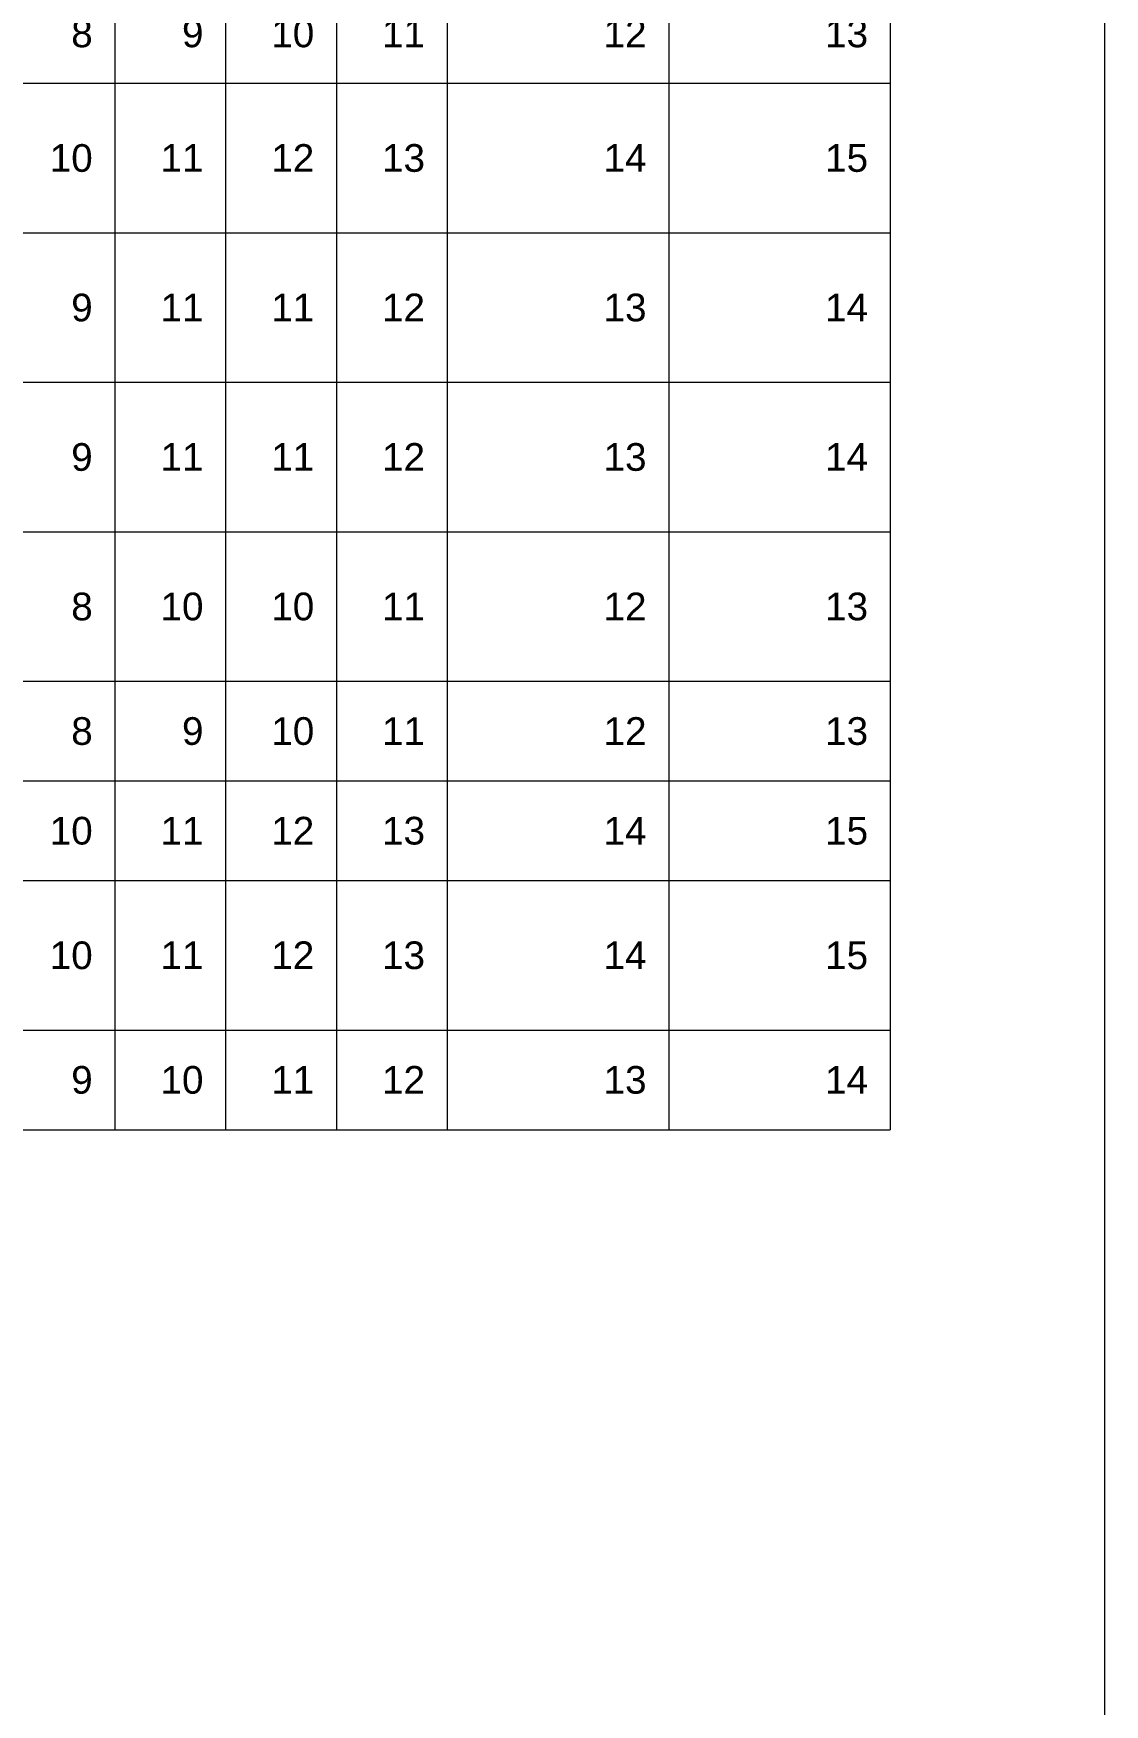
# Model space of a CAD drawing. Header units: millimetres. Extents: x -247377 to 927516, y -864259 to 155594.
# Drawn here: x -151186 to -146351, y 132202 to 139748 of the extents above; entities that cross this region are included whole.
import ezdxf
from ezdxf.enums import TextEntityAlignment as Align

# ---------------------------------------------------------------- set-up
doc = ezdxf.new("R2010")
doc.units = ezdxf.units.MM
doc.header["$MEASUREMENT"] = 0
for name, color, linetype, lineweight in [('kata_net khung', 3, 'Continuous', 20), ('kata_text', 7, 'Continuous', 30), ('NDC_FRAME', 7, 'Continuous', 20), ('NDC_S_DIM', 1, 'Continuous', 15), ('NDC_S_VN TEXT', 7, 'Continuous', 20)]:
    doc.layers.add(name, color=color, linetype=linetype, lineweight=lineweight)
doc.styles.add('ARIAL', font='arial.ttf', dxfattribs={"width": 0.8})
doc.styles.add('kata_text', font='arial.ttf', dxfattribs={"width": 0.8})

# ---------------------------------------------------------------- blocks, each defined once
blk = doc.blocks.new('dang60')
at = {"layer": 'kata_net khung'}
for p, q in [((10405, 0), (10405, -900)), ((11405, 0), (11405, -900)), ((12405, 0), (12405, -900)), ((13405, 0), (13405, -900)), ((15405, 0), (15405, -900)), ((17405, 0), (17405, -900)), ((1405, -900), (17405, -900))]:
    blk.add_line(p, q, dxfattribs=at)
at = {"layer": 'kata_text', "style": 'kata_text'}
blk.add_attdef('003', text='', height=200, rotation=90, dxfattribs=at).set_placement((3205, -450), align=Align.BOTTOM_CENTER)
for tag, p in [('002', (3355, -225)), ('006', (6319, -225))]:
    blk.add_attdef(tag, text='', height=200, dxfattribs=at).set_placement(p, align=Align.TOP_LEFT)
blk.add_attdef('005', text='', height=200, rotation=90, dxfattribs=at).set_placement((5768, -450), align=Align.TOP_CENTER)
for tag, p in [('001', (2205, -450)), ('007', (8205, -450)), ('008', (10205, -450)), ('009', (11205, -450)), ('010', (12205, -450)), ('011', (13205, -450)), ('012', (15205, -450)), ('013', (17205, -450))]:
    blk.add_attdef(tag, text='', height=250, dxfattribs=at).set_placement(p, align=Align.MIDDLE_RIGHT)
blk.add_attdef('004', text='', height=200, dxfattribs=at).set_placement((4899, -750), align=Align.BOTTOM_CENTER)
blk = doc.blocks.new('dang61')
at = {"layer": 'kata_net khung'}
for p, q in [((10405.3, 0), (10405.3, -1350)), ((11405.3, 0), (11405.3, -1350)), ((12405.3, 0), (12405.3, -1350)), ((13405.3, 0), (13405.3, -1350)), ((15405.3, 0), (15405.3, -1350)), ((17405.3, 0), (17405.3, -1350)), ((1405.3, -1350), (17405.3, -1350))]:
    blk.add_line(p, q, dxfattribs=at)
at = {"layer": 'kata_text', "style": 'kata_text'}
for tag, p in [('003', (3780.3, -226.8)), ('004', (4530.3, -226.8)), ('005', (5280.3, -226.8)), ('006', (6030.3, -226.8))]:
    blk.add_attdef(tag, text='', height=200, dxfattribs=at).set_placement(p, align=Align.MIDDLE_CENTER)
for tag, p in [('001', (2205.3, -675)), ('009', (8205.3, -675)), ('010', (10205.3, -675)), ('011', (11205.3, -675)), ('012', (12205.3, -675)), ('013', (13205.3, -674.7)), ('014', (15205.3, -675)), ('015', (17205.3, -675))]:
    blk.add_attdef(tag, text='', height=250, dxfattribs=at).set_placement(p, align=Align.MIDDLE_RIGHT)
for tag, p in [('002', (3196.3, -882.7)), ('007', (6616.3, -882.7))]:
    blk.add_attdef(tag, text='', height=200, rotation=90, dxfattribs=at).set_placement(p, align=Align.MIDDLE_CENTER)
blk.add_attdef('008', text='', height=150, rotation=90, dxfattribs=at).set_placement((4322.1, -794.3), align=Align.MIDDLE_RIGHT)
blk = doc.blocks.new('dang62')
at = {"layer": 'kata_net khung'}
for p, q in [((10405.3, 0), (10405.3, -1350)), ((11405.3, 0), (11405.3, -1350)), ((12405.3, 0), (12405.3, -1350)), ((13405.3, 0), (13405.3, -1350)), ((15405.3, 0), (15405.3, -1350)), ((17405.3, 0), (17405.3, -1350)), ((1405.3, -1350), (17405.3, -1350))]:
    blk.add_line(p, q, dxfattribs=at)
at = {"layer": 'kata_text', "style": 'kata_text'}
for tag, p in [('003', (3780.3, -226.8)), ('004', (4530.3, -226.8)), ('005', (5280.3, -226.8)), ('006', (6030.3, -226.8))]:
    blk.add_attdef(tag, text='', height=200, dxfattribs=at).set_placement(p, align=Align.MIDDLE_CENTER)
for tag, p in [('001', (2205.3, -675)), ('008', (8205.3, -675)), ('009', (10205.3, -675)), ('010', (11205.3, -675)), ('011', (12205.3, -675)), ('012', (13205.3, -674.7)), ('013', (15205.3, -675)), ('014', (17205.3, -675))]:
    blk.add_attdef(tag, text='', height=250, dxfattribs=at).set_placement(p, align=Align.MIDDLE_RIGHT)
blk.add_attdef('002', text='', height=200, rotation=90, dxfattribs=at).set_placement((3196.3, -882.7), align=Align.MIDDLE_CENTER)
blk.add_attdef('007', text='', height=150, rotation=90, dxfattribs=at).set_placement((4322.1, -794.3), align=Align.MIDDLE_RIGHT)
blk = doc.blocks.new('dang62a')
at = {"layer": 'kata_net khung'}
for p, q in [((10405.3, 0), (10405.3, -1350)), ((11405.3, 0), (11405.3, -1350)), ((12405.3, 0), (12405.3, -1350)), ((13405.3, 0), (13405.3, -1350)), ((15405.3, 0), (15405.3, -1350)), ((17405.3, 0), (17405.3, -1350)), ((1405.3, -1350), (17405.3, -1350))]:
    blk.add_line(p, q, dxfattribs=at)
at = {"layer": 'kata_text', "style": 'kata_text'}
for tag, p in [('003', (3780.3, -226.8)), ('004', (4530.3, -226.8)), ('005', (5280.3, -226.8)), ('006', (6030.3, -226.8))]:
    blk.add_attdef(tag, text='', height=200, dxfattribs=at).set_placement(p, align=Align.MIDDLE_CENTER)
for tag, p in [('001', (2205.3, -675)), ('008', (8205.3, -675)), ('009', (10205.3, -675)), ('010', (11205.3, -675)), ('011', (12205.3, -675)), ('012', (13205.3, -674.7)), ('013', (15205.3, -675)), ('014', (17205.3, -675))]:
    blk.add_attdef(tag, text='', height=250, dxfattribs=at).set_placement(p, align=Align.MIDDLE_RIGHT)
blk.add_attdef('002', text='', height=200, rotation=90, dxfattribs=at).set_placement((3196.3, -882.7), align=Align.MIDDLE_CENTER)
blk.add_attdef('007', text='', height=150, rotation=90, dxfattribs=at).set_placement((4322.1, -794.3), align=Align.MIDDLE_RIGHT)
blk = doc.blocks.new('dang63')
at = {"layer": 'kata_net khung'}
for p, q in [((10405.3, 0), (10405.3, -1350)), ((11405.3, 0), (11405.3, -1350)), ((12405.3, 0), (12405.3, -1350)), ((13405.3, 0), (13405.3, -1350)), ((15405.3, 0), (15405.3, -1350)), ((17405.3, 0), (17405.3, -1350)), ((1405.3, -1350), (17405.3, -1350))]:
    blk.add_line(p, q, dxfattribs=at)
at = {"layer": 'kata_text', "style": 'kata_text'}
for tag, p in [('002', (3780.3, -226.8)), ('003', (4530.3, -226.8)), ('004', (5280.3, -226.8)), ('005', (6030.3, -226.8))]:
    blk.add_attdef(tag, text='', height=200, dxfattribs=at).set_placement(p, align=Align.MIDDLE_CENTER)
for tag, p in [('001', (2205.3, -675)), ('007', (8205.3, -675)), ('008', (10205.3, -675)), ('009', (11205.3, -675)), ('010', (12205.3, -675)), ('011', (13205.3, -674.7)), ('012', (15205.3, -675)), ('013', (17205.3, -675))]:
    blk.add_attdef(tag, text='', height=250, dxfattribs=at).set_placement(p, align=Align.MIDDLE_RIGHT)
blk.add_attdef('006', text='', height=150, rotation=90, dxfattribs=at).set_placement((4322.1, -794.3), align=Align.MIDDLE_RIGHT)
blk = doc.blocks.new('dang64')
at = {"layer": 'kata_net khung'}
for p, q in [((10405, 0), (10405, -900)), ((11405, 0), (11405, -900)), ((12405, 0), (12405, -900)), ((13405, 0), (13405, -900)), ((15405, 0), (15405, -900)), ((17405, 0), (17405, -900)), ((1405, -900), (17405, -900))]:
    blk.add_line(p, q, dxfattribs=at)
at = {"layer": 'kata_text', "style": 'kata_text'}
for tag, p in [('003', (2981, -434)), ('005', (6728, -434)), ('002', (3536, -606))]:
    blk.add_attdef(tag, text='', height=200, rotation=90, dxfattribs=at).set_placement(p, align=Align.MIDDLE_CENTER)
for tag, p in [('004', (4938, -305)), ('006', (5977, -606))]:
    blk.add_attdef(tag, text='', height=200, dxfattribs=at).set_placement(p, align=Align.MIDDLE_CENTER)
for tag, p in [('001', (2205, -450)), ('007', (8205, -450)), ('008', (10205, -450)), ('009', (11205, -450)), ('010', (12205, -450)), ('011', (13205, -450)), ('012', (15205, -450)), ('013', (17205, -450))]:
    blk.add_attdef(tag, text='', height=250, dxfattribs=at).set_placement(p, align=Align.MIDDLE_RIGHT)
blk = doc.blocks.new('dang65')
at = {"layer": 'kata_net khung'}
for p, q in [((10405.3, 0), (10405.3, -900)), ((11405.3, 0), (11405.3, -900)), ((12405.3, 0), (12405.3, -900)), ((13405.3, 0), (13405.3, -900)), ((15405.3, 0), (15405.3, -900)), ((17405.3, 0), (17405.3, -900)), ((1405.3, -900), (17405.3, -900))]:
    blk.add_line(p, q, dxfattribs=at)
at = {"layer": 'kata_text', "style": 'kata_text'}
for tag, height, p in [('008', 150, (4327.4, -115.5)), ('003', 200, (4031.1, -356.1)), ('001', 250, (2205.3, -450)), ('009', 250, (8205.3, -450)), ('010', 250, (10205.3, -450)), ('011', 250, (11205.3, -450)), ('012', 250, (12205.3, -450)), ('013', 250, (13205.3, -449.7)), ('014', 250, (15205.3, -450)), ('015', 250, (17205.3, -450))]:
    blk.add_attdef(tag, text='', height=height, dxfattribs=at).set_placement(p, align=Align.MIDDLE_RIGHT)
for tag, rotation, p in [('002', 90, (3196.3, -231.6)), ('004', 322, (4502.8, -779.1))]:
    blk.add_attdef(tag, text='', height=200, rotation=rotation, dxfattribs=at).set_placement(p, align=Align.MIDDLE_RIGHT)
blk.add_attdef('005', text='', height=200, dxfattribs=at).set_placement((5059.8, -550), align=Align.MIDDLE_CENTER)
blk.add_attdef('006', text='', height=200, rotation=16, dxfattribs=at).set_placement((5835.5, -661.5), align=Align.BOTTOM_CENTER)
blk.add_attdef('007', text='', height=200, dxfattribs=at).set_placement((6238.1, -436.1), align=Align.MIDDLE_LEFT)
blk = doc.blocks.new('dang65a')
at = {"layer": 'kata_net khung'}
for p, q in [((10405.3, 0), (10405.3, -1350)), ((11405.3, 0), (11405.3, -1350)), ((12405.3, 0), (12405.3, -1350)), ((13405.3, 0), (13405.3, -1350)), ((15405.3, 0), (15405.3, -1350)), ((17405.3, 0), (17405.3, -1350)), ((1405.3, -1350), (17405.3, -1350))]:
    blk.add_line(p, q, dxfattribs=at)
at = {"layer": 'kata_text', "style": 'kata_text'}
blk.add_attdef('006', text='', height=200, rotation=26, dxfattribs=at).set_placement((5825.3, -311.6), align=Align.BOTTOM_CENTER)
blk.add_attdef('007', text='', height=200, dxfattribs=at).set_placement((6204.3, -379.3), align=Align.MIDDLE_LEFT)
blk.add_attdef('004', text='', height=200, rotation=38, dxfattribs=at).set_placement((4440.6, -387), align=Align.MIDDLE_RIGHT)
blk.add_attdef('005', text='', height=200, dxfattribs=at).set_placement((5105.3, -544.4), align=Align.MIDDLE_CENTER)
for tag, height, p in [('001', 250, (2205.3, -675)), ('009', 250, (8205.3, -675)), ('010', 250, (10205.3, -675)), ('011', 250, (11205.3, -675)), ('012', 250, (12205.3, -675)), ('013', 250, (13205.3, -674.7)), ('014', 250, (15205.3, -675)), ('015', 250, (17205.3, -675)), ('008', 150, (4615.1, -815.5)), ('003', 200, (4031.1, -1056.1))]:
    blk.add_attdef(tag, text='', height=height, dxfattribs=at).set_placement(p, align=Align.MIDDLE_RIGHT)
blk.add_attdef('002', text='', height=200, rotation=90, dxfattribs=at).set_placement((3196.3, -1051.1), align=Align.MIDDLE_CENTER)
blk = doc.blocks.new('dang66')
at = {"layer": 'kata_net khung'}
for p, q in [((10405, 0), (10405, -900)), ((11405, 0), (11405, -900)), ((12405, 0), (12405, -900)), ((13405, 0), (13405, -900)), ((15405, 0), (15405, -900)), ((17405, 0), (17405, -900)), ((1405, -900), (17405, -900))]:
    blk.add_line(p, q, dxfattribs=at)
at = {"layer": 'kata_text', "style": 'kata_text'}
for tag, p in [('003', (3205, -450)), ('007', (5843, -450))]:
    blk.add_attdef(tag, text='', height=200, rotation=90, dxfattribs=at).set_placement(p, align=Align.BOTTOM_CENTER)
blk.add_attdef('002', text='', height=200, dxfattribs=at).set_placement((3355, -225), align=Align.TOP_LEFT)
blk.add_attdef('006', text='', height=200, dxfattribs=at).set_placement((6443, -225), align=Align.TOP_RIGHT)
blk.add_attdef('005', text='', height=200, rotation=90, dxfattribs=at).set_placement((6668, -450), align=Align.TOP_CENTER)
for tag, p in [('001', (2205, -450)), ('008', (8205, -450)), ('009', (10205, -450)), ('010', (11205, -450)), ('011', (12205, -450)), ('012', (13205, -450)), ('013', (15205, -450)), ('014', (17205, -450))]:
    blk.add_attdef(tag, text='', height=250, dxfattribs=at).set_placement(p, align=Align.MIDDLE_RIGHT)
blk.add_attdef('004', text='', height=200, dxfattribs=at).set_placement((4899, -750), align=Align.BOTTOM_CENTER)

msp = doc.modelspace()

# ---------------------------------------------------------------- linework, layer by layer
at = {"layer": 'NDC_FRAME'}
msp.add_line((-146351.3, 154656.6), (-146351.3, 124656.6), dxfattribs=at)

# ---------------------------------------------------------------- block references
at = {"layer": 'NDC_S_DIM'}
ref = msp.add_blockref('dang60', (-156021.2, 139973.2), dxfattribs=dict(at, xscale=0.5, yscale=0.5, zscale=0.5))
ref.add_attrib('008', '8', dxfattribs={"layer": 'NDC_S_VN TEXT', "height": 125, "style": 'ARIAL'}).set_placement((-150918.6, 139748.2), align=Align.MIDDLE_RIGHT)
ref.add_attrib('009', '9', dxfattribs={"layer": 'NDC_S_VN TEXT', "height": 125, "style": 'ARIAL'}).set_placement((-150418.6, 139748.2), align=Align.MIDDLE_RIGHT)
ref.add_attrib('010', '10', dxfattribs={"layer": 'NDC_S_VN TEXT', "height": 125, "style": 'ARIAL'}).set_placement((-149918.6, 139748.2), align=Align.MIDDLE_RIGHT)
ref.add_attrib('011', '11', dxfattribs={"layer": 'NDC_S_VN TEXT', "height": 125, "style": 'ARIAL'}).set_placement((-149418.6, 139748.3), align=Align.MIDDLE_RIGHT)
ref.add_attrib('012', '12', dxfattribs={"layer": 'NDC_S_VN TEXT', "height": 125, "style": 'ARIAL'}).set_placement((-148418.6, 139748.2), align=Align.MIDDLE_RIGHT)
ref.add_attrib('013', '13', dxfattribs={"layer": 'NDC_S_VN TEXT', "height": 125, "style": 'ARIAL'}).set_placement((-147418.6, 139748.2), align=Align.MIDDLE_RIGHT)
ref = msp.add_blockref('dang61', (-156021.2, 139523.2), dxfattribs=dict(at, xscale=0.5, yscale=0.5, zscale=0.5))
ref.add_attrib('010', '10', dxfattribs={"layer": 'NDC_S_VN TEXT', "height": 125, "style": 'ARIAL'}).set_placement((-150918.6, 139185.7), align=Align.MIDDLE_RIGHT)
ref.add_attrib('011', '11', dxfattribs={"layer": 'NDC_S_VN TEXT', "height": 125, "style": 'ARIAL'}).set_placement((-150418.6, 139185.7), align=Align.MIDDLE_RIGHT)
ref.add_attrib('012', '12', dxfattribs={"layer": 'NDC_S_VN TEXT', "height": 125, "style": 'ARIAL'}).set_placement((-149918.6, 139185.7), align=Align.MIDDLE_RIGHT)
ref.add_attrib('013', '13', dxfattribs={"layer": 'NDC_S_VN TEXT', "height": 125, "style": 'ARIAL'}).set_placement((-149418.6, 139185.8), align=Align.MIDDLE_RIGHT)
ref.add_attrib('014', '14', dxfattribs={"layer": 'NDC_S_VN TEXT', "height": 125, "style": 'ARIAL'}).set_placement((-148418.6, 139185.7), align=Align.MIDDLE_RIGHT)
ref.add_attrib('015', '15', dxfattribs={"layer": 'NDC_S_VN TEXT', "height": 125, "style": 'ARIAL'}).set_placement((-147418.6, 139185.7), align=Align.MIDDLE_RIGHT)
ref = msp.add_blockref('dang62', (-156021.2, 138848.2), dxfattribs=dict(at, xscale=0.5, yscale=0.5, zscale=0.5))
ref.add_attrib('009', '9', dxfattribs={"layer": 'NDC_S_VN TEXT', "height": 125, "style": 'ARIAL'}).set_placement((-150918.6, 138510.7), align=Align.MIDDLE_RIGHT)
ref.add_attrib('010', '11', dxfattribs={"layer": 'NDC_S_VN TEXT', "height": 125, "style": 'ARIAL'}).set_placement((-150418.6, 138510.7), align=Align.MIDDLE_RIGHT)
ref.add_attrib('011', '11', dxfattribs={"layer": 'NDC_S_VN TEXT', "height": 125, "style": 'ARIAL'}).set_placement((-149918.6, 138510.7), align=Align.MIDDLE_RIGHT)
ref.add_attrib('012', '12', dxfattribs={"layer": 'NDC_S_VN TEXT', "height": 125, "style": 'ARIAL'}).set_placement((-149418.6, 138510.8), align=Align.MIDDLE_RIGHT)
ref.add_attrib('013', '13', dxfattribs={"layer": 'NDC_S_VN TEXT', "height": 125, "style": 'ARIAL'}).set_placement((-148418.6, 138510.7), align=Align.MIDDLE_RIGHT)
ref.add_attrib('014', '14', dxfattribs={"layer": 'NDC_S_VN TEXT', "height": 125, "style": 'ARIAL'}).set_placement((-147418.6, 138510.7), align=Align.MIDDLE_RIGHT)
ref = msp.add_blockref('dang62a', (-156021.2, 138173.2), dxfattribs=dict(at, xscale=0.5, yscale=0.5, zscale=0.5))
ref.add_attrib('009', '9', dxfattribs={"layer": 'NDC_S_VN TEXT', "height": 125, "style": 'ARIAL'}).set_placement((-150918.6, 137835.7), align=Align.MIDDLE_RIGHT)
ref.add_attrib('010', '11', dxfattribs={"layer": 'NDC_S_VN TEXT', "height": 125, "style": 'ARIAL'}).set_placement((-150418.6, 137835.7), align=Align.MIDDLE_RIGHT)
ref.add_attrib('011', '11', dxfattribs={"layer": 'NDC_S_VN TEXT', "height": 125, "style": 'ARIAL'}).set_placement((-149918.6, 137835.7), align=Align.MIDDLE_RIGHT)
ref.add_attrib('012', '12', dxfattribs={"layer": 'NDC_S_VN TEXT', "height": 125, "style": 'ARIAL'}).set_placement((-149418.6, 137835.8), align=Align.MIDDLE_RIGHT)
ref.add_attrib('013', '13', dxfattribs={"layer": 'NDC_S_VN TEXT', "height": 125, "style": 'ARIAL'}).set_placement((-148418.6, 137835.7), align=Align.MIDDLE_RIGHT)
ref.add_attrib('014', '14', dxfattribs={"layer": 'NDC_S_VN TEXT', "height": 125, "style": 'ARIAL'}).set_placement((-147418.6, 137835.7), align=Align.MIDDLE_RIGHT)
ref = msp.add_blockref('dang63', (-156021.2, 137498.2), dxfattribs=dict(at, xscale=0.5, yscale=0.5, zscale=0.5))
ref.add_attrib('008', '8', dxfattribs={"layer": 'NDC_S_VN TEXT', "height": 125, "style": 'ARIAL'}).set_placement((-150918.6, 137160.7), align=Align.MIDDLE_RIGHT)
ref.add_attrib('009', '10', dxfattribs={"layer": 'NDC_S_VN TEXT', "height": 125, "style": 'ARIAL'}).set_placement((-150418.6, 137160.7), align=Align.MIDDLE_RIGHT)
ref.add_attrib('010', '10', dxfattribs={"layer": 'NDC_S_VN TEXT', "height": 125, "style": 'ARIAL'}).set_placement((-149918.6, 137160.7), align=Align.MIDDLE_RIGHT)
ref.add_attrib('011', '11', dxfattribs={"layer": 'NDC_S_VN TEXT', "height": 125, "style": 'ARIAL'}).set_placement((-149418.6, 137160.8), align=Align.MIDDLE_RIGHT)
ref.add_attrib('012', '12', dxfattribs={"layer": 'NDC_S_VN TEXT', "height": 125, "style": 'ARIAL'}).set_placement((-148418.6, 137160.7), align=Align.MIDDLE_RIGHT)
ref.add_attrib('013', '13', dxfattribs={"layer": 'NDC_S_VN TEXT', "height": 125, "style": 'ARIAL'}).set_placement((-147418.6, 137160.7), align=Align.MIDDLE_RIGHT)
at = {"layer": 'NDC_S_VN TEXT'}
ref = msp.add_blockref('dang65a', (-156021.2, 135923.2), dxfattribs=dict(at, xscale=0.5, yscale=0.5, zscale=0.5))
ref.add_attrib('010', '10', dxfattribs={"height": 125, "style": 'ARIAL'}).set_placement((-150918.6, 135585.7), align=Align.MIDDLE_RIGHT)
ref.add_attrib('011', '11', dxfattribs={"height": 125, "style": 'ARIAL'}).set_placement((-150418.6, 135585.7), align=Align.MIDDLE_RIGHT)
ref.add_attrib('012', '12', dxfattribs={"height": 125, "style": 'ARIAL'}).set_placement((-149918.6, 135585.7), align=Align.MIDDLE_RIGHT)
ref.add_attrib('013', '13', dxfattribs={"height": 125, "style": 'ARIAL'}).set_placement((-149418.6, 135585.8), align=Align.MIDDLE_RIGHT)
ref.add_attrib('014', '14', dxfattribs={"height": 125, "style": 'ARIAL'}).set_placement((-148418.6, 135585.7), align=Align.MIDDLE_RIGHT)
ref.add_attrib('015', '15', dxfattribs={"height": 125, "style": 'ARIAL'}).set_placement((-147418.6, 135585.7), align=Align.MIDDLE_RIGHT)
ref = msp.add_blockref('dang64', (-156021.2, 136823.2), dxfattribs=dict(at, xscale=0.5, yscale=0.5, zscale=0.5))
ref.add_attrib('008', '8', dxfattribs={"height": 125, "style": 'ARIAL'}).set_placement((-150918.6, 136598.2), align=Align.MIDDLE_RIGHT)
ref.add_attrib('009', '9', dxfattribs={"height": 125, "style": 'ARIAL'}).set_placement((-150418.6, 136598.2), align=Align.MIDDLE_RIGHT)
ref.add_attrib('010', '10', dxfattribs={"height": 125, "style": 'ARIAL'}).set_placement((-149918.6, 136598.2), align=Align.MIDDLE_RIGHT)
ref.add_attrib('011', '11', dxfattribs={"height": 125, "style": 'ARIAL'}).set_placement((-149418.6, 136598.3), align=Align.MIDDLE_RIGHT)
ref.add_attrib('012', '12', dxfattribs={"height": 125, "style": 'ARIAL'}).set_placement((-148418.6, 136598.2), align=Align.MIDDLE_RIGHT)
ref.add_attrib('013', '13', dxfattribs={"height": 125, "style": 'ARIAL'}).set_placement((-147418.6, 136598.2), align=Align.MIDDLE_RIGHT)
ref = msp.add_blockref('dang65', (-156021.2, 136373.2), dxfattribs=dict(at, xscale=0.5, yscale=0.5, zscale=0.5))
ref.add_attrib('010', '10', dxfattribs={"height": 125, "style": 'ARIAL'}).set_placement((-150918.6, 136148.2), align=Align.MIDDLE_RIGHT)
ref.add_attrib('011', '11', dxfattribs={"height": 125, "style": 'ARIAL'}).set_placement((-150418.6, 136148.2), align=Align.MIDDLE_RIGHT)
ref.add_attrib('012', '12', dxfattribs={"height": 125, "style": 'ARIAL'}).set_placement((-149918.6, 136148.2), align=Align.MIDDLE_RIGHT)
ref.add_attrib('013', '13', dxfattribs={"height": 125, "style": 'ARIAL'}).set_placement((-149418.6, 136148.3), align=Align.MIDDLE_RIGHT)
ref.add_attrib('014', '14', dxfattribs={"height": 125, "style": 'ARIAL'}).set_placement((-148418.6, 136148.2), align=Align.MIDDLE_RIGHT)
ref.add_attrib('015', '15', dxfattribs={"height": 125, "style": 'ARIAL'}).set_placement((-147418.6, 136148.2), align=Align.MIDDLE_RIGHT)
ref = msp.add_blockref('dang66', (-156021.2, 135248.2), dxfattribs=dict(at, xscale=0.5, yscale=0.5, zscale=0.5))
ref.add_attrib('009', '9', dxfattribs={"height": 125, "style": 'ARIAL'}).set_placement((-150918.6, 135023.2), align=Align.MIDDLE_RIGHT)
ref.add_attrib('010', '10', dxfattribs={"height": 125, "style": 'ARIAL'}).set_placement((-150418.6, 135023.2), align=Align.MIDDLE_RIGHT)
ref.add_attrib('011', '11', dxfattribs={"height": 125, "style": 'ARIAL'}).set_placement((-149918.6, 135023.2), align=Align.MIDDLE_RIGHT)
ref.add_attrib('012', '12', dxfattribs={"height": 125, "style": 'ARIAL'}).set_placement((-149418.6, 135023.3), align=Align.MIDDLE_RIGHT)
ref.add_attrib('013', '13', dxfattribs={"height": 125, "style": 'ARIAL'}).set_placement((-148418.6, 135023.2), align=Align.MIDDLE_RIGHT)
ref.add_attrib('014', '14', dxfattribs={"height": 125, "style": 'ARIAL'}).set_placement((-147418.6, 135023.2), align=Align.MIDDLE_RIGHT)

doc.saveas('drawing.dxf')
